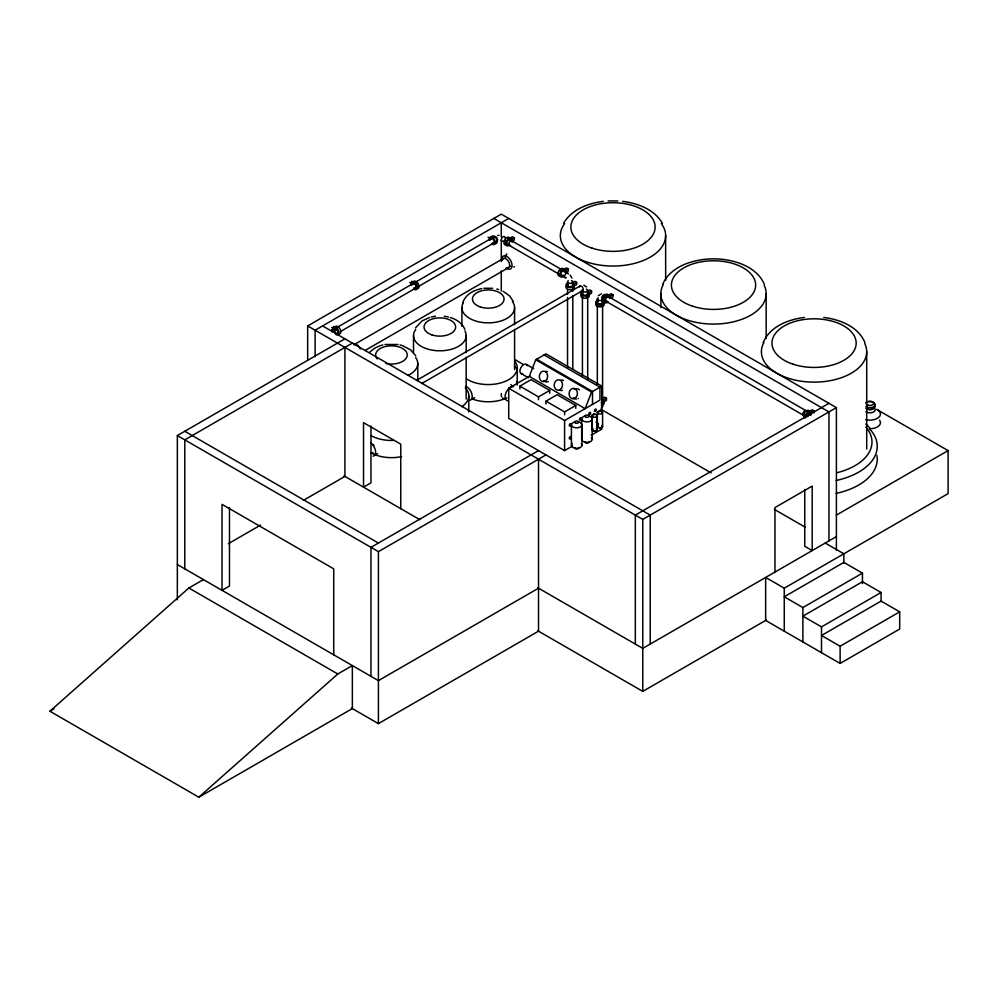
<?xml version="1.0" encoding="UTF-8"?>
<svg xmlns="http://www.w3.org/2000/svg" width="998" height="998" viewBox="0 0 998 998"><rect width="100%" height="100%" fill="white"/><g stroke="black" fill="none" stroke-linecap="round" stroke-linejoin="round"><path stroke-width="1.5" d="M597.328 384.729L597.328 299.051M602.592 406.548L602.592 299.051M462.648 303.03C464.656 296.443 470.657 291.79 477.056 289.819M601.819 386.114L545.968 353.878L535.726 359.779L529.289 376.408L585.14 408.656L591.589 392.027L601.819 386.114L601.819 412.224M662.684 284.442C667.263 273.14 678.428 266.067 689.643 262.524M763.221 342.476C769.994 326.458 788.208 319.485 804.351 317.451M415.455 327.98L421.942 320.969L429.464 317.501M563.496 223.44C571.492 209.43 588.047 203.318 603.279 201.371M598.289 295.695L601.407 293.811M369.884 351.995L375.011 347.978L380.25 345.707M198.839 797.202L337.798 673.987L352.356 665.579L352.356 708.58L198.839 797.202L49.9 711.225L188.859 587.997L203.417 579.589M307.671 360.116L307.671 325.922L501.283 214.146L836.399 407.621L836.399 550.422M508.731 218.437L315.118 330.226L315.118 356.648M334.105 328.941L335.964 327.868L333.482 326.433M332.421 330.101L494.384 236.588M340.455 331.536L416.041 287.898M418.736 286.339L495.669 241.928M514.319 237.786L510.602 239.944L508.731 238.859L512.461 236.713L514.319 237.786L514.319 239.944L511.837 241.366M177.345 599.86L177.345 435.565L344.909 338.821M352.356 343.125L184.792 439.856L184.792 568.848M354.377 344.472L503.316 258.494M365.006 350.498L508.581 267.614M568.311 268.961L564.581 271.107L562.722 270.034L566.452 267.888L568.311 268.961L568.311 271.107L565.829 272.541M568.311 280.787A2.632 1.522 0 0 0 568.498 283.033A2.632 1.522 0 0 0 572.353 282.708L574.823 281.324L576.694 282.397L576.694 284.542L572.964 286.7L572.964 284.542L576.694 282.397M416.49 380.438L580.025 286.027M421.805 383.457L582.657 290.593M587.236 291.354L589.718 289.919L591.577 290.992L591.577 293.15L587.859 295.296L587.859 293.15L591.577 290.992M612.997 294.759L609.267 296.905L607.408 295.832L611.125 293.686L612.997 294.759L612.997 296.905L610.514 298.34M606.472 301.745L602.755 303.891L602.755 301.745M228.405 543.673L260.54 525.11M303.392 500.372L344.909 476.408L344.909 347.429M572.565 446.006L564.581 450.609L508.731 418.362L508.731 388.272L530.013 375.984M519.908 388.983L519.908 386.114L531.073 379.677L549.698 390.418L549.698 393.287M519.908 386.114L538.521 396.867L549.698 390.418M545.968 404.04L545.968 401.171L557.146 394.721L575.759 405.462L575.759 408.332M545.968 401.171L564.581 411.912L575.759 405.462M49.9 711.225L53.942 708.892M602.131 398.564L604.613 397.142L606.472 398.214L606.472 400.36L602.755 402.506M508.731 388.272L564.581 420.52L599.96 400.098L599.96 387.199L544.11 354.951M602.755 400.36L606.472 398.214M538.521 450.609L370.969 547.341L370.969 676.332M177.345 435.565L378.417 551.644L545.968 454.913M591.178 435.253L601.819 429.115L601.819 426.046M814.056 410.839L812.197 409.766L808.467 411.912L810.339 412.985L814.056 410.839L814.056 412.985M828.951 403.317L635.327 515.105L635.327 644.084M307.671 325.922L642.774 519.397L836.399 407.621M538.521 588.196L378.417 680.624L177.345 564.544M351.433 708.044L378.417 723.625L538.521 631.185L538.521 459.205M836.324 515.143L948.1 450.609L948.1 493.611L784.266 588.196L765.653 577.443L765.653 620.444L840.116 663.433L899.697 629.039L899.697 611.836L881.084 601.095L821.504 635.489L840.116 646.23L899.697 611.836M836.399 536.6L642.774 648.388L537.81 587.772M537.81 630.773L642.774 691.377L766.476 619.958M862.459 573.139L843.846 562.398L784.266 596.792L802.891 607.545L862.459 573.139L862.459 583.618M881.084 592.488L862.459 581.747L802.891 616.14L821.504 626.881L881.084 592.488L881.084 601.594M599.648 410.565L600.272 410.565M594.059 413.796L594.683 413.796M599.648 427.768L600.272 427.768M600.197 428.329L599.648 428.317M594.059 430.999L594.683 430.999M477.867 289.545L481.76 288.584M381.061 345.445L382.883 344.921M690.454 262.262C705.374 257.709 721.679 257.709 736.599 262.262M431.286 316.977L435.477 316.216M384.941 344.485L397.953 344.485M497.728 235.466L499.087 235.353M483.88 288.272L492.625 288.272M608.106 200.935L617.874 200.935M622.702 201.371C637.934 203.318 654.488 209.43 662.497 223.44M823.774 317.451C839.904 319.485 858.118 326.458 864.892 342.476M444.222 316.216L448.414 316.977M583.855 285.241L586.612 286.937M496.817 289.033L498.638 289.545M400.011 344.921L401.832 345.445M450.235 317.501C456.448 319.273 462.348 323.34 464.906 329.44M737.41 262.524C748.612 266.067 759.777 273.153 764.356 284.442M402.643 345.707L410.677 349.924L415.842 355.924M599.648 411.114L600.272 411.114A2.632 1.522 0 0 1 602.243 413.297A2.632 1.522 0 0 1 597.827 413.421A2.632 1.522 0 0 1 599.424 411.039M503.079 291.229L509.828 296.107L513.309 301.496M878.115 410.203L948.1 450.609M493.848 218.437L828.951 411.912L828.951 540.904M511.912 240.88L567.762 273.128M606.347 295.408L806.06 410.714M808.467 414.07L810.339 415.143L810.339 412.985M509.279 245.446L565.13 277.694M602.368 299.188L803.427 415.268M488.01 237.212L490.492 238.647M411.675 281.286L414.158 282.721L412.299 283.794L409.816 282.359M536.662 359.243L592.513 391.49L592.513 404.39M535.726 359.779L591.589 392.027M526.258 364.357L533.705 368.661M514.743 359.492L522.815 364.158M600.846 409.205L711.175 472.902M774.411 509.417L805.361 527.281M825.221 543.049L843.846 553.803L843.846 563.009M520.993 373.489L528.441 377.78M595.968 422.067L598.451 423.501M331.623 327.506L335.964 330.014M331.623 329.652L334.105 331.087M322.566 325.922L650.222 515.105L650.222 644.084M344.011 475.884L419.771 519.634M184.792 431.261L378.417 543.049M188.859 587.997L337.798 673.987M865.89 424.013L869.757 427.818M570.157 275.161L571.966 278.093M866.713 351.72L866.713 449.063M840.116 646.23L840.116 663.433M821.504 626.881L821.504 652.68M804.75 489.457L804.75 546.268L812.197 550.572L812.197 486.076L774.959 507.583L774.959 572.066M802.891 607.545L802.891 641.939M784.266 588.196L784.266 631.185M766.177 293.686L766.177 338.484M665.654 235.64L665.654 280.45M660.863 293.686L660.863 307.584M642.774 519.397L642.774 691.377M602.592 412.536L602.592 426.346M597.328 412.536L597.328 426.346M597.004 415.754L597.004 429.577M592.188 418.873L592.188 439.345M591.739 415.754L591.739 429.577M587.697 290.455L587.697 379.252M582.433 290.455L582.433 376.134M581.959 424.786L581.959 445.258M581.659 418.873L581.659 439.345M572.802 281.86L572.802 291.204M572.802 295.882L572.802 369.098M571.417 424.786L571.417 445.258M567.538 281.86L567.538 286.526M567.538 289.645L567.538 294.323M567.538 297.441L567.538 367.538M564.581 411.912L564.581 414.781M564.581 420.52L564.581 450.609M538.521 396.867L538.521 399.736M517.214 367.85L517.214 385.041A28.967 16.716 0 0 0 516.552 381.486M514.581 307.658L514.581 324.687M514.581 329.328L514.581 369.572M501.283 222.741L501.283 236.726M505 237.986A2.632 1.522 -60 0 0 503.266 236.651A2.632 1.522 -60 0 0 501.295 239.869L501.283 261.588M501.283 270.92L501.283 291.117M468.811 395.794L468.811 411.563M466.178 335.602L466.178 352.631M466.178 357.272L466.178 399.063M461.924 307.658L461.924 326.234M417.775 363.546L417.775 380.575M413.521 335.602L413.521 352.631M400.759 508.656L400.759 444.16L363.522 422.665L363.522 487.161L370.969 482.857L370.969 426.046M378.417 551.644L378.417 723.625M333.731 654.838L333.731 568.848L222.03 504.352L222.03 590.342L229.478 586.038L229.478 507.733M602.655 401.184A4.217 2.433 0 0 1 604.089 403.516A4.217 2.433 0 0 1 601.233 405.363M602.343 398.888A4.217 2.433 0 0 1 604.127 401.258A4.217 2.433 0 0 1 601.233 403.217M602.543 403.354A2.632 1.522 0 0 1 602.256 403.791M601.981 399.924A2.632 1.522 0 0 1 601.233 402.231M510.826 384.654A7.897 4.566 -60 0 1 512.248 386.625M506.872 397.94A7.897 4.566 -60 0 1 506.373 398.202M504.314 398.701A7.897 4.566 -60 0 1 502.543 398.065M501.682 396.867A7.897 4.566 -60 0 1 501.383 393.486M507.545 400.809A7.897 4.566 -60 0 1 505.924 392.813A7.897 4.566 -60 0 1 513.658 386.488M377.706 453.691A7.897 4.566 60 0 1 375.822 454.028M370.545 442.863A7.897 4.566 60 0 1 375.46 450.572A7.897 4.566 60 0 1 373.09 456.161M474.724 397.628A7.897 4.566 60 0 1 472.441 398.252M465.642 386.288A7.897 4.566 60 0 1 471.842 393.811A7.897 4.566 60 0 1 469.721 400.373M514.544 365.567A7.897 4.566 60 0 1 515.554 367.751M573.401 285.678A4.217 2.433 0 0 1 573.339 288.834A4.217 2.433 0 0 1 567.924 289.283A4.217 2.433 0 0 1 566.303 286.264M572.216 282.958A4.217 2.433 0 0 1 573.326 286.7A4.217 2.433 0 0 1 566.764 286.513A4.217 2.433 0 0 1 568.498 282.846M572.478 286.501A2.632 1.522 0 0 1 572.752 286.925M572.341 284.218A2.632 1.522 0 0 1 571.792 286.276A2.632 1.522 0 0 1 568.199 286.089A2.632 1.522 0 0 1 568.311 284.006M602.655 302.569A4.217 2.433 0 0 1 603.353 305.862A4.217 2.433 0 0 1 597.69 306.473A4.217 2.433 0 0 1 596.28 303.255M602.655 300.41A4.217 2.433 0 0 1 602.742 304.116A4.217 2.433 0 0 1 596.405 303.579A4.217 2.433 0 0 1 598.289 300.049M602.468 304.889A2.632 1.522 0 0 1 602.256 305.163M600.759 305.875A2.632 1.522 0 0 1 599.162 305.875M601.981 303.454A2.632 1.522 0 0 1 602.38 303.829M601.981 301.309A2.632 1.522 0 0 1 601.644 303.442A2.632 1.522 0 0 1 597.939 303.255A2.632 1.522 0 0 1 598.276 301.109M588.047 294.111A4.217 2.433 0 0 1 588.309 297.379A4.217 2.433 0 0 1 582.695 297.841A4.217 2.433 0 0 1 581.385 294.647M587.448 291.678A4.217 2.433 0 0 1 588.034 295.408A4.217 2.433 0 0 1 581.572 295.046A4.217 2.433 0 0 1 583.393 291.453M587.572 296.294A2.632 1.522 0 0 1 586.337 297.154M587.236 292.826A2.632 1.522 0 0 1 586.624 294.909A2.632 1.522 0 0 1 582.994 294.622A2.632 1.522 0 0 1 583.381 292.514M805.611 417.738A4.217 2.433 -60 0 1 808.617 411.625A4.217 2.433 -60 0 1 811.237 414.806M804.974 417.888A4.217 2.433 -60 0 1 804.962 412.149A4.217 2.433 -60 0 1 809.54 411.75M809.54 412.997A4.217 2.433 -60 0 1 807.706 416.628M806.646 416.59A2.632 1.522 -60 0 1 808.555 412.935A2.632 1.522 -60 0 1 810.264 414.694M808.442 412.611A2.632 1.522 -60 0 1 807.794 415.043A2.632 1.522 -60 0 1 805.922 416.465M804.875 415.854A2.632 1.522 -60 0 1 804.875 414.27M807.295 411.675A2.632 1.522 -60 0 1 807.631 411.675M608.231 301.895A4.217 2.433 -60 0 1 604.439 301.084A4.217 2.433 -60 0 1 607.682 295.47A4.217 2.433 -60 0 1 610.265 298.352M605.275 301.558A4.217 2.433 -60 0 1 602.567 299.487A4.217 2.433 -60 0 1 605.636 294.497A4.217 2.433 -60 0 1 608.518 296.256M607.408 301.209A2.632 1.522 -60 0 1 605.549 300.136A2.632 1.522 -60 0 1 607.408 296.905A2.632 1.522 -60 0 1 609.267 297.978M607.271 296.194A2.632 1.522 -60 0 1 607.37 296.531M604.227 300.261A2.632 1.522 -60 0 1 603.89 299.924M603.89 297.953A2.632 1.522 -60 0 1 604.227 297.217M605.374 295.932A2.632 1.522 -60 0 1 606.859 295.695M411.301 285.241A4.217 2.433 60 0 1 413.796 282.322A4.217 2.433 60 0 1 417.139 287.761A4.217 2.433 60 0 1 413.621 289.008M413.16 284.156A4.217 2.433 60 0 1 415.742 281.286A4.217 2.433 60 0 1 418.985 286.9A4.217 2.433 60 0 1 415.205 287.698M412.299 284.867A2.632 1.522 60 0 1 414.27 283.869A2.632 1.522 60 0 1 416.004 287.274A2.632 1.522 60 0 1 413.821 287.861M416.702 287.262A2.632 1.522 60 0 1 415.854 286.913M414.232 283.245A2.632 1.522 60 0 1 414.706 282.584M415.505 282.509A2.632 1.522 60 0 1 417.201 283.881M417.888 285.939A2.632 1.522 60 0 1 417.85 286.314M336.788 334.866A4.217 2.433 60 0 1 335.702 334.355M333.195 330.75A4.217 2.433 60 0 1 334.592 327.244A4.217 2.433 60 0 1 338.459 330.637A4.217 2.433 60 0 1 337.848 334.841M335.066 329.677A4.217 2.433 60 0 1 336.738 326.184A4.217 2.433 60 0 1 340.605 330.35A4.217 2.433 60 0 1 338.921 333.843M334.118 329.827A2.632 1.522 60 0 1 336.139 329.041A2.632 1.522 60 0 1 337.823 332.346A2.632 1.522 60 0 1 335.802 333.132M336.388 327.818A2.632 1.522 60 0 1 337.835 327.868M489.494 240.094A4.217 2.433 60 0 1 492.076 237.212A4.217 2.433 60 0 1 495.32 242.826A4.217 2.433 60 0 1 491.527 243.637M491.353 239.021A4.217 2.433 60 0 1 493.935 236.139A4.217 2.433 60 0 1 497.179 241.753A4.217 2.433 60 0 1 493.399 242.551M490.505 239.919A2.632 1.522 60 0 1 492.189 238.559A2.632 1.522 60 0 1 494.21 241.678A2.632 1.522 60 0 1 492.525 243.038M506.872 244.448A4.217 2.433 -60 0 1 503.903 242.838A4.217 2.433 -60 0 1 506.697 237.686A4.217 2.433 -60 0 1 509.841 238.996M509.554 244.922A4.217 2.433 -60 0 1 505.761 244.011A4.217 2.433 -60 0 1 509.205 238.422A4.217 2.433 -60 0 1 511.5 241.753M508.531 239.071A2.632 1.522 -60 0 1 508.668 239.383M505.425 243.2A2.632 1.522 -60 0 1 505.225 242.951M505.225 240.98A2.632 1.522 -60 0 1 505.425 240.493M507.558 238.622A2.632 1.522 -60 0 1 507.895 238.622M509.08 244.011A2.632 1.522 -60 0 1 506.884 243.412A2.632 1.522 -60 0 1 508.618 240.007A2.632 1.522 -60 0 1 510.602 241.017A2.632 1.522 -60 0 1 512.461 242.09M563.82 275.822A4.217 2.433 -60 0 1 559.766 275.398A4.217 2.433 -60 0 1 563.097 269.635A4.217 2.433 -60 0 1 565.492 272.928M560.602 275.76A4.217 2.433 -60 0 1 557.894 273.589A4.217 2.433 -60 0 1 561.125 268.599A4.217 2.433 -60 0 1 563.833 270.782M563.234 275.036A2.632 1.522 -60 0 1 560.901 274.774A2.632 1.522 -60 0 1 562.448 271.294A2.632 1.522 -60 0 1 564.581 271.992M561.026 269.947A2.632 1.522 -60 0 1 562.722 270.92M559.416 274.375A2.632 1.522 -60 0 1 559.13 273.976M559.841 270.969A2.632 1.522 -60 0 1 560.352 270.408M493.973 237.075A2.632 1.522 60 0 1 496.954 237.986A2.632 1.522 60 0 1 496.555 241.267M331.947 331.935A2.632 1.522 60 0 1 333.644 330.176A2.632 1.522 60 0 1 335.565 333.819M510.602 245.308A2.632 1.522 -60 0 1 508.731 244.236A2.632 1.522 -60 0 1 510.602 241.017M503.154 241.017A2.632 1.522 -60 0 1 501.295 239.869M588.521 415.979A5.264 3.044 0 0 1 591.19 420.657A5.264 3.044 0 0 1 582.657 420.657A5.264 3.044 0 0 1 585.327 415.979M591.265 437.623A5.264 3.044 0 0 1 587.959 442.326A5.264 3.044 0 0 1 581.772 438.733M588.82 441.627A2.008 1.16 0 0 1 586.924 443.174A2.008 1.16 0 0 1 585.04 441.627M578.291 421.892A5.264 3.044 0 0 1 580.948 426.57A5.264 3.044 0 0 1 572.428 426.57A5.264 3.044 0 0 1 575.085 421.892M581.298 443.786A5.264 3.044 0 0 1 579.913 447.665A5.264 3.044 0 0 1 573.077 447.478A5.264 3.044 0 0 1 572.353 443.536M578.603 447.591A2.008 1.16 0 0 1 576.682 449.088A2.008 1.16 0 0 1 574.773 447.591M596.23 428.504A2.632 1.522 0 0 1 596.405 430.55A2.632 1.522 0 0 1 592.887 430.824A2.632 1.522 0 0 1 592.076 428.841M593.311 429.714A1.322 0.761 -60 0 1 592.787 428.192M593.249 416.84A1.322 0.761 -60 0 1 592.7 415.467A1.322 0.761 -60 0 1 594.259 414.694M598.289 413.534A1.322 0.761 -60 0 1 598.638 411.7A1.322 0.761 -60 0 1 599.935 411.7M598.289 426.433A1.322 0.761 -60 0 1 598.289 425.136M601.981 425.373A2.632 1.522 0 0 1 601.644 427.518A2.632 1.522 0 0 1 597.939 427.319A2.632 1.522 0 0 1 598.276 425.185M561.138 380.076A5.264 4.154 -84.9 0 1 563.446 380.475M562.323 390.405A5.264 4.154 -84.9 0 1 560.265 390.33M548.289 381.448A5.264 4.154 -84.9 0 1 543.848 380.675M545.657 371.643A5.264 4.154 -84.9 0 1 547.428 371.468M574.349 389.469A5.264 4.154 -84.9 0 1 579.314 389.881M578.341 398.476A5.264 4.154 -84.9 0 1 578.067 398.639M576.333 399.138A5.264 4.154 -84.9 0 1 573.426 397.616M501.67 259.942A7.373 4.254 60 0 1 506.872 256.486A7.373 4.254 60 0 1 512.074 265.942A7.373 4.254 60 0 1 506.136 268.038M514.531 266.578A7.373 4.254 60 0 1 513.721 266.99M510.602 266.379A7.373 4.254 60 0 1 509.853 265.892M505.387 257.347A7.373 4.254 60 0 1 506.909 253.979M502.281 260.154A5.264 3.044 60 0 1 508.331 261.139A5.264 3.044 60 0 1 507.246 267.826M353.891 344.884A5.264 3.044 60 0 1 360.315 348.976M372.928 452.655A5.264 3.044 60 0 1 372.578 452.543M372.928 444.384A5.264 3.044 60 0 1 373.938 445.507M415.605 357.509A26.335 15.195 0 0 1 408.319 375.223M377.256 358.956A15.793 9.119 0 0 1 388.546 345.982A15.793 9.119 0 0 1 407.184 355.737A15.793 9.119 0 0 1 385.927 363.497M393.511 440.417A28.967 16.716 0 0 1 370.969 435.565M401.57 456.61A28.967 16.716 0 0 1 370.969 452.755M464.943 330.987A26.335 15.195 0 0 1 438.534 350.785A26.335 15.195 0 0 1 415.692 329.565M465.268 387.785A28.967 16.716 0 0 1 461.737 406.747M468.149 409.442A28.967 16.716 0 0 1 468.736 411.8M874.735 405.138A5.264 3.044 0 0 1 872.664 408.943A5.264 3.044 0 0 1 865.865 408.294M865.865 402.693A5.264 3.044 0 0 1 873.512 402.431A5.264 3.044 0 0 1 873.512 406.847A5.264 3.044 0 0 1 865.865 406.585M873.587 407.646A3.68 2.121 0 0 1 870.805 409.704A3.68 2.121 0 0 1 866.663 408.644M579.501 286.937A2.632 1.522 60 0 1 581.522 286.264A2.632 1.522 60 0 1 583.206 289.482A2.632 1.522 60 0 1 581.347 290.455M566.315 277.631A2.632 1.522 -60 0 1 564.581 276.508A2.632 1.522 -60 0 1 566.265 273.377A2.632 1.522 -60 0 1 568.274 273.963M603.341 299.213A2.632 1.522 -60 0 1 602.193 296.493A2.632 1.522 -60 0 1 605.337 294.959M803.852 415.393A2.632 1.522 -60 0 1 803.689 411.837A2.632 1.522 -60 0 1 806.596 411.625M586.325 289.121A2.632 1.522 0 0 1 587.41 291.142A2.632 1.522 0 0 1 583.942 291.828A2.632 1.522 0 0 1 582.645 289.857M571.43 280.525A2.632 1.522 0 0 1 572.353 282.708M602.58 298.901A2.632 1.522 0 0 1 598.975 300.46A2.632 1.522 0 0 1 598.276 297.891M601.644 297.891A2.632 1.522 0 0 1 602.268 298.327M601.981 405.575A2.632 1.522 0 0 1 601.22 407.883M512.423 301.621A26.335 15.195 0 0 1 489.581 322.841A26.335 15.195 0 0 1 463.172 303.043M514.606 360.902A28.967 16.716 0 0 1 503.915 381.91A28.967 16.716 0 0 1 466.365 378.803M505.612 398.427A28.967 16.716 0 0 1 472.603 399.113M522.603 373.651A5.264 3.044 -60 0 1 520.993 367.401A5.264 3.044 -60 0 1 527.206 365.667M879.575 420.245A10.529 6.075 0 0 1 869.907 428.741M876.656 409.392A10.529 6.075 0 0 1 878.876 417.251A10.529 6.075 0 0 1 865.728 419.647M873.811 407.72A5.264 3.044 0 0 1 873.35 412.074A5.264 3.044 0 0 1 865.84 411.7M661.312 223.564A52.657 30.402 0 0 1 612.997 266.042A52.657 30.402 0 0 1 564.668 223.564M764.219 285.453A52.657 30.402 0 0 1 712.634 324.076A52.657 30.402 0 0 1 663.346 284.455M876.905 455.437A63.186 36.477 0 0 1 836.212 493.374M869.308 428.604A63.186 36.477 0 0 1 836.212 480.475M865.815 427.007A57.921 33.433 0 0 1 837.247 472.653M864.742 343.487A52.657 30.402 0 0 1 813.158 382.122A52.657 30.402 0 0 1 763.882 342.501M580.649 419.796A1.322 0.761 -60 0 0 581.073 417.763A1.322 0.761 -60 0 0 579.514 419.148A1.322 0.761 -60 0 0 580.649 419.796M585.926 417.214A2.008 1.16 0 0 0 588.932 416.216A2.008 1.16 0 0 0 585.926 415.218A2.008 1.16 0 0 0 585.926 417.214M575.684 423.127A2.008 1.16 0 0 0 578.69 422.129A2.008 1.16 0 0 0 575.684 421.119A2.008 1.16 0 0 0 575.684 423.127M570.407 425.709A1.322 0.761 -60 0 0 570.831 423.676A1.322 0.761 -60 0 0 569.272 425.061A1.322 0.761 -60 0 0 570.407 425.709M570.407 438.609A1.322 0.761 -60 0 0 570.831 436.575A1.322 0.761 -60 0 0 569.272 437.96A1.322 0.761 -60 0 0 570.407 438.609M592.824 416.989A2.632 1.522 0 0 0 596.991 415.916A2.632 1.522 0 0 0 593.299 414.37A2.632 1.522 0 0 0 592.824 416.989M589.955 414.432A1.322 0.761 -60 0 0 590.379 412.386A1.322 0.761 -60 0 0 588.82 413.771A1.322 0.761 -60 0 0 589.955 414.432M595.544 411.201A1.322 0.761 -60 0 0 595.968 409.168A1.322 0.761 -60 0 0 594.409 410.54A1.322 0.761 -60 0 0 595.544 411.201M561.537 388.21A5.264 4.154 -84.9 0 0 559.092 379.776A5.264 4.154 -84.9 0 0 554.439 386.974A5.264 4.154 -84.9 0 0 561.537 388.21M546.642 379.614A5.264 4.154 -84.9 0 0 544.197 371.181A5.264 4.154 -84.9 0 0 539.544 378.379A5.264 4.154 -84.9 0 0 546.642 379.614M576.432 396.805A5.264 4.154 -84.9 0 0 573.987 388.372A5.264 4.154 -84.9 0 0 569.334 395.57A5.264 4.154 -84.9 0 0 576.432 396.805M431.959 334.904A15.793 9.119 0 0 0 455.649 327.007A15.793 9.119 0 0 0 431.959 319.098A15.793 9.119 0 0 0 431.959 334.904M867.923 405.138A3.68 2.121 0 0 0 873.587 403.454A3.68 2.121 0 0 0 868.223 401.458A3.68 2.121 0 0 0 867.923 405.138M480.362 306.96A15.793 9.119 0 0 0 504.052 299.051A15.793 9.119 0 0 0 480.362 291.154A15.793 9.119 0 0 0 480.362 306.96M591.926 248.103A42.128 24.326 0 0 0 655.125 227.045A42.128 24.326 0 0 0 591.926 205.975A42.128 24.326 0 0 0 591.926 248.103M692.462 306.149A42.128 24.326 0 0 0 755.648 285.079A42.128 24.326 0 0 0 692.462 264.021A42.128 24.326 0 0 0 692.462 306.149M792.998 364.183A42.128 24.326 0 0 0 856.184 343.125A42.128 24.326 0 0 0 792.998 322.067A42.128 24.326 0 0 0 792.998 364.183"/></g></svg>
